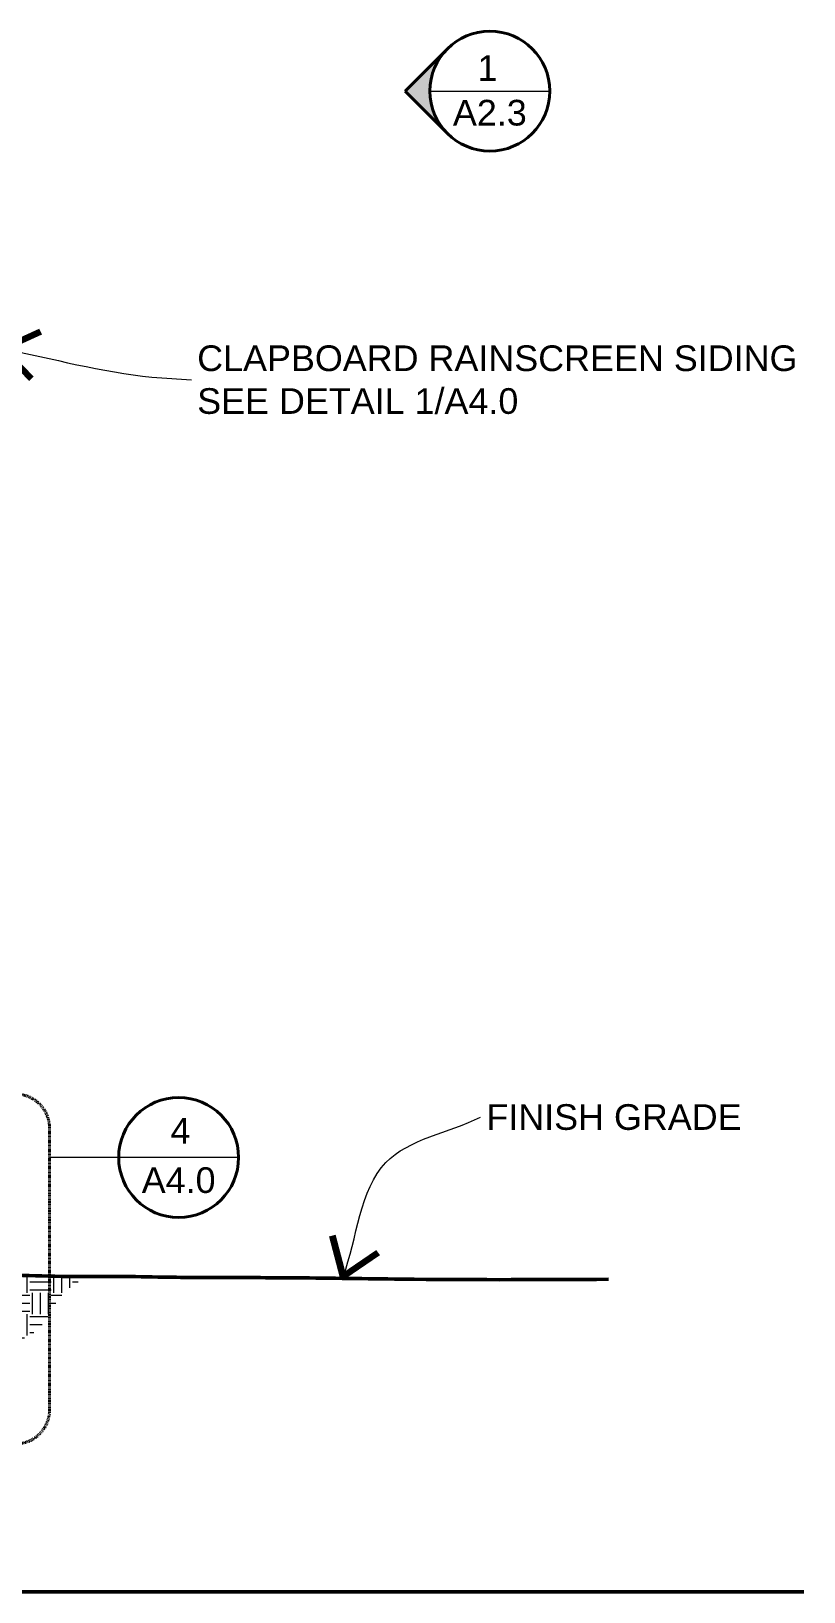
# Model space of a CAD drawing. Header units: inches. Extents: x -54 to 15382, y 469 to 41738.
# Drawn here: x 596.9 to 732.2, y 4289.5 to 4563 of the extents above; entities that cross this region are included whole.
import ezdxf

# ---------------------------------------------------------------- set-up
doc = ezdxf.new("R2010")
doc.units = ezdxf.units.IN
doc.header["$MEASUREMENT"] = 0
doc.linetypes.add('DASHED2', pattern=[0.375, 0.25, -0.125])
doc.layers.get('0').update_dxf_attribs({"lineweight": 9})
for name, color, linetype, lineweight in [('1', 7, 'Continuous', 9), ('2', 7, 'Continuous', 18), ('5', 7, 'Continuous', 50), ('A-LINK', 7, 'Continuous', 40), ('A-TEXTx', 7, 'Continuous', 18)]:
    doc.layers.add(name, color=color, linetype=linetype, lineweight=lineweight)
doc.styles.get("Standard").update_dxf_attribs({"font": 'arial.ttf'})
doc.dimstyles.get("Standard").update_dxf_attribs({"dimtxt": 3, "dimasz": 2, "dimexe": 0.03125, "dimexo": 0.0625, "dimgap": 0.03125, "dimtad": 0, "dimtoh": 1, "dimdec": 4, "dimlfac": 0.99985, "dimzin": 0, "dimdsep": 46, "dimlunit": 4, "dimtxsty": 'Standard', "dimblk": 'ARCHTICK', "dimblk1": 'ARCHTICK', "dimblk2": 'ARCHTICK', "dimcen": 0.09, "dimclrt": 256, "dimadec": 0, "dimazin": 0, "dimtfac": 1, "dimtdec": 4, "dimtofl": 0, "dimtmove": 0, "dimatfit": 3, "dimfxl": 1, "dimtolj": 1, "dimtzin": 0, "dimarcsym": 0})

# ---------------------------------------------------------------- blocks, each defined once
blk = doc.blocks.new('Elevation Callout - 1')
at = {"layer": 'A-LINK', "ltscale": 0.1}
blk.add_hatch(color=256, dxfattribs=at).paths.add_polyline_path([(2031.59, 7377.65), (2039.01, 7370.23), (2046.43, 7377.65, -0.198912), (2039.01, 7374.58, -0.198912)])
for q in [(2031.59, 7377.65), (2046.43, 7377.65)]:
    blk.add_line((2039.01, 7370.23), q, dxfattribs=at)
blk.add_circle((2039.01, 7385.08), 10.5, dxfattribs=at)
blk = doc.blocks.new('_ArchTick')
at = {"color": 0, "linetype": 'ByBlock', "lineweight": 0, "const_width": 0.15}
blk.add_lwpolyline([(-0.5, -0.5), (0.5, 0.5)], dxfattribs=at)
blk = doc.blocks.new('Detail Callout')
at = {"layer": '2', "ltscale": 0.1}
blk.add_line((240.24, 5822.29), (219.24, 5822.29), dxfattribs=at)
at = {"layer": 'A-LINK', "ltscale": 0.1}
blk.add_circle((229.74, 5822.29), 10.5, dxfattribs=at)

msp = doc.modelspace()

# ---------------------------------------------------------------- hatches: boundary and pattern name
at = {"layer": '1', "ltscale": 0.25}
h = msp.add_hatch(dxfattribs=at)
h.set_pattern_fill('EARTH', color=256, scale=15, angle=180, style=0)
h.set_pattern_definition([(180, (4177.9068, -0.1208), (-3.75, 3.75), [3.75, -3.75]), (180, (4177.9068, 1.2855), (-3.75, 3.75), [3.75, -3.75]), (180, (4177.9068, 2.6917), (-3.75, 3.75), [3.75, -3.75]), (90, (4177.438, 3.1605), (3.75, 3.75), [3.75, -3.75]), (90, (4176.0318, 3.1605), (3.75, 3.75), [3.75, -3.75]), (90, (4174.6256, 3.1605), (3.75, 3.75), [3.75, -3.75])])
edge = h.paths.add_edge_path()
edge.add_line((589.9067274, 4333.532604), (589.9067274, 4345.1750513))
edge.add_spline(control_points=[(589.9067274, 4345.1750513), (592.3907761, 4345.0838974), (597.8784134, 4344.8825247), (603.4308809, 4344.6960683), (606.499321, 4344.6627948), (606.5624205, 4344.6621391)], knot_values=[0, 0, 0, 0, 7.4573924002, 16.4745021806, 16.6638223602, 16.6638223602, 16.6638223602, 16.6638223602], degree=3, periodic=0)
edge.add_spline(control_points=[(606.5624203, 4344.6621398), (604.7783124, 4343.663836), (601.5954048, 4341.505493), (599.5988179, 4336.6369582), (595.4406874, 4333.1589533), (592.0156547, 4333.3902101), (589.9067274, 4333.532604)], knot_values=[-21.3338834232, -21.3338834232, -21.3338834232, -21.3338834232, -15.3758070834, -9.8386028234, -6.0580143811, 0, 0, 0, 0], degree=3, periodic=0)

# ---------------------------------------------------------------- linework, layer by layer
at = {"layer": '2', "ltscale": 0.1}
for p, q in [((666.7202194, 4552.4991745), (687.7202195, 4552.4991745)), ((612.2180241, 4365.617851), (600.1117968, 4365.617851))]:
    msp.add_line(p, q, dxfattribs=at)
at = {"layer": '5', "ltscale": 0.1}
msp.add_line((66.0000785, 4289.5008975), (732.2054076, 4289.5008975), dxfattribs=at)
at = {"layer": '5'}
msp.add_open_spline([(589.695284, 4345.1495944), (590.8460656, 4345.1078333), (595.0007095, 4344.9585207), (602.8477825, 4344.6950096), (612.1299766, 4344.8438376), (622.0557888, 4344.5770117), (632.8532781, 4344.5704308), (647.174032, 4344.5234739), (669.1926228, 4344.1222988), (686.6529353, 4344.2103285), (698.0073247, 4344.2675739)], degree=3, knots=[4.002760655, 4.002760655, 4.002760655, 4.002760655, 7.4573924002, 16.4745021806, 27.5530524733, 35.2986121506, 46.2594930158, 59.9439618927, 78.2611253105, 112.3231659207, 112.3231659207, 112.3231659207, 112.3231659207], dxfattribs=at)
at = {"layer": 'A-LINK', "linetype": 'DASHED2', "ltscale": 0.5, "flags": 128}
msp.add_lwpolyline([(570.264194, 4370.7505024), (570.264194, 4321.3970966, 0.4142135624), (576.264194, 4315.3970966), (594.1117968, 4315.3970966, 0.4142135624), (600.1117968, 4321.3970966), (600.1117968, 4370.7505024, 0.4142135624), (594.1117968, 4376.7505024), (576.264194, 4376.7505024, 0.4142135624)], format="xyb", close=True, dxfattribs=at)

# ---------------------------------------------------------------- block references
at = {"ltscale": 0.1, "xscale": -1, "rotation": 270}
msp.add_blockref('Elevation Callout - 1', (-6707.8553645, 2513.4891434), dxfattribs=at)
at = {"layer": '2', "ltscale": 0.25}
msp.add_blockref('Detail Callout', (392.9803684, -1456.6735505), dxfattribs=at)

# ---------------------------------------------------------------- texts
at = {"layer": 'A-LINK', "ltscale": 0.1, "attachment_point": 5}
for s, insert, char_height, width in [('{1}', (676.8000901, 4556.5425255), 4.5, 9.771161836), ('{\\H0.75x;A2.3}', (677.2244769, 4548.6892103), 6, 9.85131083), ('{4}', (623.0281675, 4370.3114018), 4.5, 9.771161836), ('{\\H0.75x;A4.0}', (622.7222822, 4361.6137846), 6, 9.85131083)]:
    msp.add_mtext(s, dxfattribs=dict(at, insert=insert, char_height=char_height, width=width))
at = {"layer": 'A-TEXTx', "ltscale": 0.25, "char_height": 4.5, "attachment_point": 4}
for s, insert in [('CLAPBOARD RAINSCREEN SIDING\\PSEE DETAIL 1/A4.0', (625.9685589, 4501.906423)), ('{FINISH GRADE}', (676.6152467, 4372.6734466))]:
    msp.add_mtext(s, dxfattribs=dict(at, insert=insert))

# ---------------------------------------------------------------- leaders
at = {"layer": 'A-TEXTx', "path_type": 1, "annotation_type": 0, "has_hookline": 1, "hookline_direction": 0}
for points, text_width in [([(591.8577998, 4507.3359814), (618.0532527, 4502.3860528), (624.9685589, 4501.906423)], 104.4392906), ([(651.5343035, 4344.7518399), (659.0036291, 4364.7320521), (675.6152467, 4372.6734466)], 43.8550477)]:
    msp.add_leader(points, dimstyle='Standard', override={"dimasz": 6, "dimgap": 1, "dimldrblk": 'Open90', "dimlwd": 65535}, dxfattribs=dict(at, text_width=text_width))

doc.saveas('drawing.dxf')
